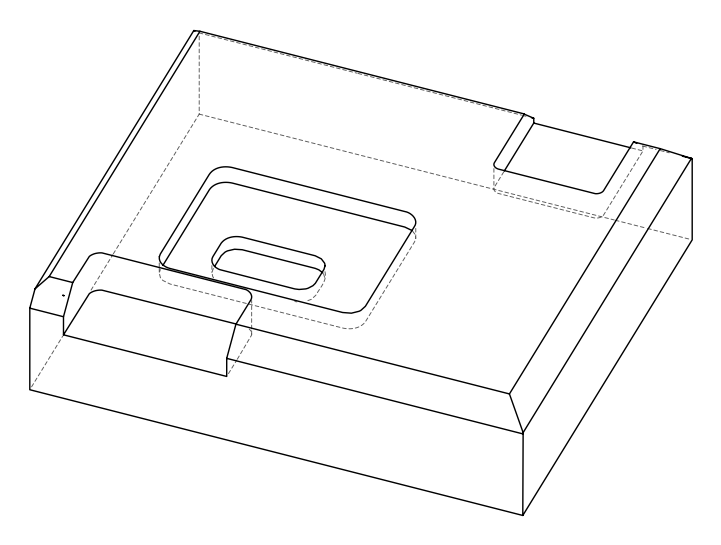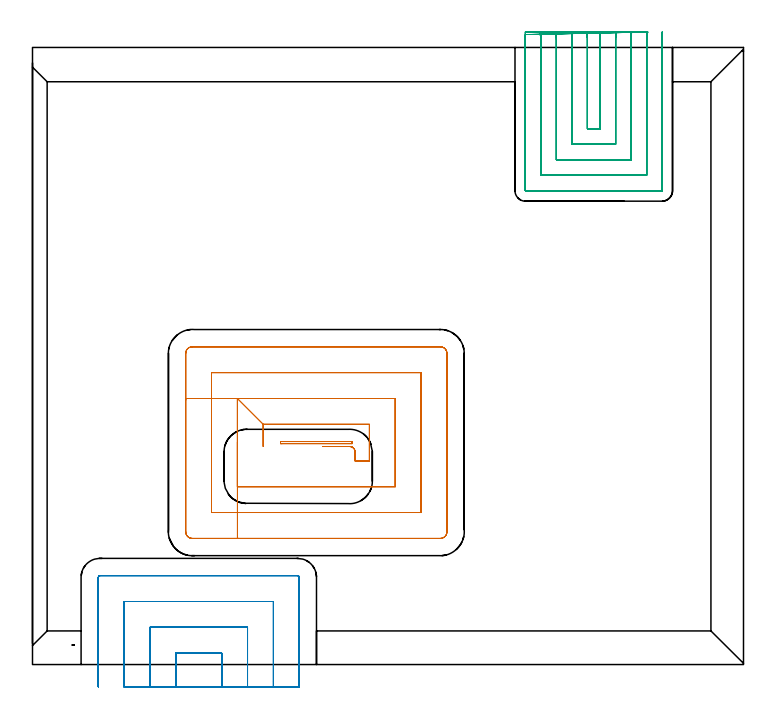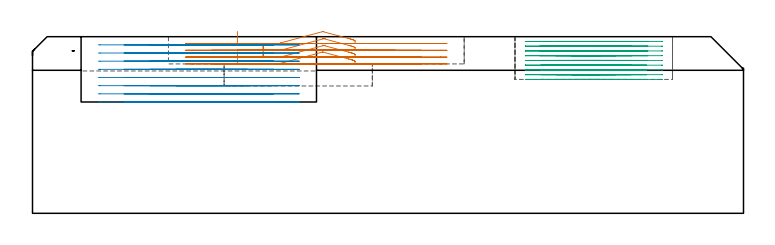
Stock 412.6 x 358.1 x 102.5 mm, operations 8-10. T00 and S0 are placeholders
(PLAN: 10 operations, 2 tool changes, 123.9 min)
(1 AREA_MILL | FG_CHAMFER_SURFACE | UGT0205_001 | 17.99 min | 57002 mm3)
(2 AREA_MILL_1 | FG_CHAMFER_SURFACE_1 | UGT0205_001 | 1.85 min | 6852 mm3)
(3 AREA_MILL_2 | FG_CHAMFER_SURFACE_2 | UGT0205_001 | 19.27 min | 63823 mm3)
(4 AREA_MILL_3 | FG_CHAMFER_SURFACE_3 | UGT0205_001 | 10.62 min | 11720 mm3)
(5 AREA_MILL_4 | FG_CHAMFER_SURFACE_4 | UGT0205_001 | 2.26 min | 7352 mm3)
(6 AREA_MILL_5 | FG_CHAMFER_SURFACE_5 | UGT0205_001 | 13.76 min | 46311 mm3)
(7 MILL_RECTANGULAR_POCKET | POCKET_RECTANGULAR_STRAIGHT | UGT0201_094 | Follow Part, ap 5, ae 75% | 4.12 min | 101817 mm3)
(8 MILL_RECTANGULAR_POCKET_1 | POCKET_RECTANGULAR_STRAIGHT_1 | UGT0201_094 | Follow Part, ap 5, ae 75% | 12.69 min | 296937 mm3)
(9 MILL_SLOT | SLOT_PARTIAL_RECTANGULAR | UGT0201_094 | Follow Part, ap 5, ae 75% | 17.27 min | 313996 mm3)
(10 MILL_SLOT_1 | SLOT_PARTIAL_RECTANGULAR_1 | NXT0201_011 | Follow Part, ap 3, ae 75% | 24.11 min | 198679 mm3)
(TOOL UGT0205_001 | Chamfer Mill 20 x 3 x 45 deg. | D20 FL50 Z2)
(TOOL UGT0201_094 | End mill 20 mm | D20 FL38 Z4)
(TOOL NXT0201_011 | ENDMILL 12mm [2P460-1200-NA 1630] | D12 FL38 Z6)
(OP 8 MILL_RECTANGULAR_POCKET_1)
G17 G21 G94 G90
T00 M6
G54
G17 G0 G90 X168.233 Y126.5 S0 M3
G43 Z112.5 H0
Z105.5
G94 G1 X183.28 Z101.468 F250.
X183.638 Y126.524 Z101.372
X184.562 Y126.467 Z101.124
X184.913 Y126.399 Z101.028
X185.236 Y126.274 Z100.935
X185.538 Y126.149 Z100.848
X185.683 Y126.075 Z100.804
X186.049 Y125.798 Z100.681
X186.306 Y125.583 Z100.591
X186.789 Y124.958 Z100.38
X187.104 Y124.196 Z100.158
X187.208 Y123.4 Z99.943
X187.2 Y118.2 Z98.55
X195.5 F500.
Y139.4
X133.9
Y126.5
G0 X168.638 Y129.4 Z105.5
G1 X143.9 Z98.871 F250.
Y128.2 Z98.55
X185.5 F500.
Y129.4
X143.9
Y128.2
X144.9
G0 X118.9 Y129.138 Z105.5
G1 Y103.2 Z98.55 F250.
X210.5 F500.
Y154.4
X118.9
Y103.2
Y88.2
X225.5
Y169.4
X103.9
Y88.2
X118.9
Y73.2
X236.7
G3 X240.5 Y77. R3.8
G1 Y180.6
G3 X236.7 Y184.4 R3.8
G1 X92.7
G3 X88.9 Y180.6 R3.8
G1 Y77.
G3 X92.7 Y73.2 R3.8
G1 X118.9
X119.9
G0 X168.233 Y126.5 Z101.55
G1 X183.28 Z97.518 F250.
X183.638 Y126.524 Z97.422
X184.562 Y126.467 Z97.174
X184.913 Y126.399 Z97.078
X185.574 Y126.131 Z96.887
X185.683 Y126.075 Z96.854
X186.049 Y125.798 Z96.731
X186.306 Y125.584 Z96.642
X186.789 Y124.958 Z96.43
X187.104 Y124.195 Z96.208
X187.209 Y123.396 Z95.992
X187.2 Y118.2 Z94.6
X195.5 F500.
Y139.4
X133.9
Y126.5
G0 X169.838 Y129.4 Z101.55
G1 X143.9 Z94.6 F250.
Y128.2 F500.
X185.5
Y129.4
X143.9
G0 Z112.5
X133.9 Y139.4
Z97.6
G1 Z94.6 F250.
X118.9 Y154.4 F500.
Y103.2
X210.5
Y154.4
X118.9
X103.9
Y88.2
X225.5
Y169.4
X103.9
Y154.4
X88.9
Y77.
G3 X92.7 Y73.2 R3.8
G1 X236.7
G3 X240.5 Y77. R3.8
G1 Y180.6
G3 X236.7 Y184.4 R3.8
G1 X92.7
G3 X88.9 Y180.6 R3.8
G1 Y154.4
Y153.4
G0 X168.233 Y126.5 Z97.6
G1 X183.28 Z93.568 F250.
X183.638 Y126.524 Z93.472
X184.562 Y126.467 Z93.224
X184.913 Y126.399 Z93.128
X185.23 Y126.276 Z93.037
X185.544 Y126.146 Z92.946
X185.683 Y126.075 Z92.904
X186.049 Y125.798 Z92.781
X186.303 Y125.587 Z92.693
X186.789 Y124.958 Z92.48
X187.104 Y124.195 Z92.258
X187.208 Y123.398 Z92.043
X187.2 Y118.2 Z90.65
X195.5 F500.
Y139.4
X133.9
Y126.5
G0 X169.838 Y129.4 Z97.6
G1 X143.9 Z90.65 F250.
Y128.2 F500.
X185.5
Y129.4
X143.9
G0 Z112.5
X133.9 Y139.4
Z93.65
G1 Z90.65 F250.
X118.9 Y154.4 F500.
Y103.2
X210.5
Y154.4
X118.9
X103.9
Y88.2
X225.5
Y169.4
X103.9
Y154.4
X88.9
Y77.
G3 X92.7 Y73.2 R3.8
G1 X236.7
G3 X240.5 Y77. R3.8
G1 Y180.6
G3 X236.7 Y184.4 R3.8
G1 X92.7
G3 X88.9 Y180.6 R3.8
G1 Y154.4
Y153.4
G0 X168.233 Y126.5 Z93.65
G1 X183.28 Z89.618 F250.
X183.638 Y126.524 Z89.522
X184.562 Y126.467 Z89.274
X184.913 Y126.399 Z89.178
X185.236 Y126.274 Z89.085
X185.538 Y126.149 Z88.998
X185.683 Y126.075 Z88.954
X186.049 Y125.798 Z88.831
X186.303 Y125.587 Z88.743
X186.789 Y124.958 Z88.53
X187.104 Y124.196 Z88.308
X187.208 Y123.398 Z88.093
X187.2 Y118.2 Z86.7
X195.5 F500.
Y139.4
X133.9
Y126.5
G0 X168.638 Y129.4 Z93.65
G1 X143.9 Z87.022 F250.
Y128.2 Z86.7
X185.5 F500.
Y129.4
X143.9
Y128.2
X144.9
G0 X118.9 Y129.138 Z93.65
G1 Y103.2 Z86.7 F250.
X210.5 F500.
Y154.4
X118.9
Y103.2
Y88.2
X225.5
Y169.4
X103.9
Y88.2
X118.9
Y73.2
X236.7
G3 X240.5 Y77. R3.8
G1 Y180.6
G3 X236.7 Y184.4 R3.8
G1 X92.7
G3 X88.9 Y180.6 R3.8
G1 Y77.
G3 X92.7 Y73.2 R3.8
G1 X118.9
X119.9
G0 Z112.5
M5
M2
(OP 9 MILL_SLOT)
G17 G21 G94 G90
T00 M6
G54
G17 G0 G90 X109.8 Y-13. S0 M3
G43 Z112.5 H0
Z97.762
G94 G1 Y-10. F250.
Y6.6 F500.
X83.2
Y-10.
Y-13. F250.
X124.8
Y-10.
Y21.6 F500.
X68.2
Y-10.
Y-13. F250.
X139.8
Y-10.
Y36.6 F500.
X53.2
Y-10.
Y-13. F250.
X154.8
Y-10.
Y50.6 F500.
G3 X153.8 Y51.6 R1.
G1 X39.2
G3 X38.2 Y50.6 R1.
G1 Y-10.
Y-13. F250.
G0 X109.8 Z93.025
G1 Y-10.
Y6.6 F500.
X83.2
Y-10.
Y-13. F250.
X124.8
Y-10.
Y21.6 F500.
X68.2
Y-10.
Y-13. F250.
X139.8
Y-10.
Y36.6 F500.
X53.2
Y-10.
Y-13. F250.
X154.8
Y-10.
Y50.6 F500.
G3 X153.8 Y51.6 R1.
G1 X39.2
G3 X38.2 Y50.6 R1.
G1 Y-10.
Y-13. F250.
G0 X109.8 Z88.287
G1 Y-10.
Y6.6 F500.
X83.2
Y-10.
Y-13. F250.
X124.8
Y-10.
Y21.6 F500.
X68.2
Y-10.
Y-13. F250.
X139.8
Y-10.
Y36.6 F500.
X53.2
Y-10.
Y-13. F250.
X154.8
Y-10.
Y50.6 F500.
G3 X153.8 Y51.6 R1.
G1 X39.2
G3 X38.2 Y50.6 R1.
G1 Y-10.
Y-13. F250.
G0 X109.8 Z83.55
G1 Y-10.
Y6.6 F500.
X83.2
Y-10.
Y-13. F250.
X124.8
Y-10.
Y21.6 F500.
X68.2
Y-10.
Y-13. F250.
X139.8
Y-10.
Y36.6 F500.
X53.2
Y-10.
Y-13. F250.
X154.8
Y-10.
Y50.6 F500.
G3 X153.8 Y51.6 R1.
G1 X39.2
G3 X38.2 Y50.6 R1.
G1 Y-10.
Y-13. F250.
G0 X109.8 Z78.812
G1 Y-10.
Y6.6 F500.
X83.2
Y-10.
Y-13. F250.
X124.8
Y-10.
Y21.6 F500.
X68.2
Y-10.
Y-13. F250.
X139.8
Y-10.
Y36.6 F500.
X53.2
Y-10.
Y-13. F250.
X154.8
Y-10.
Y50.6 F500.
G3 X153.8 Y51.6 R1.
G1 X39.2
G3 X38.2 Y50.6 R1.
G1 Y-10.
Y-13. F250.
G0 X109.8 Z74.075
G1 Y-10.
Y6.6 F500.
X83.2
Y-10.
Y-13. F250.
X124.8
Y-10.
Y21.6 F500.
X68.2
Y-10.
Y-13. F250.
X139.8
Y-10.
Y36.6 F500.
X53.2
Y-10.
Y-13. F250.
X154.8
Y-10.
Y50.6 F500.
G3 X153.8 Y51.6 R1.
G1 X39.2
G3 X38.2 Y50.6 R1.
G1 Y-10.
Y-13. F250.
G0 X109.8 Z69.337
G1 Y-10.
Y6.6 F500.
X83.2
Y-10.
Y-13. F250.
X124.8
Y-10.
Y21.6 F500.
X68.2
Y-10.
Y-13. F250.
X139.8
Y-10.
Y36.6 F500.
X53.2
Y-10.
Y-13. F250.
X154.8
Y-10.
Y50.6 F500.
G3 X153.8 Y51.6 R1.
G1 X39.2
G3 X38.2 Y50.6 R1.
G1 Y-10.
Y-13. F250.
G0 X109.8 Z64.6
G1 Y-10.
Y6.6 F500.
X83.2
Y-10.
Y-13. F250.
X124.8
Y-10.
Y21.6 F500.
X68.2
Y-10.
Y-13. F250.
X139.8
Y-10.
Y36.6 F500.
X53.2
Y-10.
Y-13. F250.
X154.8
Y-10.
Y50.6 F500.
G3 X153.8 Y51.6 R1.
G1 X39.2
G3 X38.2 Y50.6 R1.
G1 Y-10.
Y-13. F250.
G0 Z112.5
M5
M2
(OP 10 MILL_SLOT_1)
G17 G21 G94 G90
T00 M6
G54
G17 G0 G90 X321.84 Y367.097 S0 M3
G43 Z112.5 H1
Z99.744
G94 G1 X321.968 Y364.1 F250.
G2 X322. Y362.572 R36. F500.
G1 Y310.9
X329.4
Y362.572
G2 X329.432 Y364.1 R36.
G1 X329.56 Y367.097 F250.
X312.787 Y367.095
X312.957 Y364.1
G2 X313. Y362.572 R27. F500.
G1 Y301.9
X338.4
Y362.572
G2 X338.443 Y364.1 R27.
G1 X338.613 Y367.095 F250.
X303.68 Y367.089
X303.935 Y364.1
G2 X304. Y362.572 R18. F500.
G1 Y292.9
X347.4
Y362.572
G2 X347.465 Y364.1 R18.
G1 X347.72 Y367.089 F250.
X294.36 Y367.056
X294.869 Y364.1
G2 X295. Y362.572 R9. F500.
G1 Y283.9
X356.4
Y362.572
G2 X356.531 Y364.1 R9.
G1 X357.04 Y367.056 F250.
X286. Y365.572
Y362.572
Y275. F500.
X286.005 Y274.945
X286.045 Y274.905
X286.1 Y274.9
X365.3
X365.355 Y274.905
X365.395 Y274.945
X365.4 Y275.
Y362.572
Y365.572 F250.
G0 X321.84 Y367.097 Z96.989
G1 X321.968 Y364.1
G2 X322. Y362.572 R36. F500.
G1 Y310.9
X329.4
Y362.572
G2 X329.432 Y364.1 R36.
G1 X329.56 Y367.097 F250.
X312.787 Y367.095
X312.957 Y364.1
G2 X313. Y362.572 R27. F500.
G1 Y301.9
X338.4
Y362.572
G2 X338.443 Y364.1 R27.
G1 X338.613 Y367.095 F250.
X303.68 Y367.089
X303.935 Y364.1
G2 X304. Y362.572 R18. F500.
G1 Y292.9
X347.4
Y362.572
G2 X347.465 Y364.1 R18.
G1 X347.72 Y367.089 F250.
X294.36 Y367.056
X294.869 Y364.1
G2 X295. Y362.572 R9. F500.
G1 Y283.9
X356.4
Y362.572
G2 X356.531 Y364.1 R9.
G1 X357.04 Y367.056 F250.
X286. Y365.572
Y362.572
Y275. F500.
X286.005 Y274.945
X286.045 Y274.905
X286.1 Y274.9
X365.3
X365.355 Y274.905
X365.395 Y274.945
X365.4 Y275.
Y362.572
Y365.572 F250.
G0 X321.84 Y367.097 Z94.233
G1 X321.968 Y364.1
G2 X322. Y362.572 R36. F500.
G1 Y310.9
X329.4
Y362.572
G2 X329.432 Y364.1 R36.
G1 X329.56 Y367.097 F250.
X312.787 Y367.095
X312.957 Y364.1
G2 X313. Y362.572 R27. F500.
G1 Y301.9
X338.4
Y362.572
G2 X338.443 Y364.1 R27.
G1 X338.613 Y367.095 F250.
X303.68 Y367.089
X303.935 Y364.1
G2 X304. Y362.572 R18. F500.
G1 Y292.9
X347.4
Y362.572
G2 X347.465 Y364.1 R18.
G1 X347.72 Y367.089 F250.
X294.36 Y367.056
X294.869 Y364.1
G2 X295. Y362.572 R9. F500.
G1 Y283.9
X356.4
Y362.572
G2 X356.531 Y364.1 R9.
G1 X357.04 Y367.056 F250.
X286. Y365.572
Y362.572
Y275. F500.
X286.005 Y274.945
X286.045 Y274.905
X286.1 Y274.9
X365.3
X365.355 Y274.905
X365.395 Y274.945
X365.4 Y275.
Y362.572
Y365.572 F250.
G0 X321.847 Y367.097 Z91.478
G1 X321.97 Y364.1
G2 X322. Y362.623 R36. F500.
G1 Y310.9
X329.4
Y362.624
G2 X329.43 Y364.1 R36.
G1 X329.553 Y367.097 F250.
X312.795 Y367.096
X312.96 Y364.1
G2 X313. Y362.623 R27. F500.
G1 Y301.9
X338.4
Y362.624
G2 X338.44 Y364.1 R27.
G1 X338.604 Y367.096 F250.
X303.693 Y367.09
X303.939 Y364.1
G2 X304. Y362.623 R18. F500.
G1 Y292.9
X347.4
Y362.624
G2 X347.461 Y364.1 R18.
G1 X347.707 Y367.09 F250.
X294.385 Y367.059
X294.878 Y364.1
G2 X295. Y362.623 R9. F500.
G1 Y283.9
X356.4
Y362.624
G2 X356.522 Y364.1 R9.
G1 X357.014 Y367.059 F250.
X286. Y365.623
Y362.623
Y275. F500.
X286.005 Y274.945
X286.045 Y274.905
X286.1 Y274.9
X365.3
X365.355 Y274.905
X365.395 Y274.945
X365.4 Y275.
Y362.624
Y365.624 F250.
G0 X321.984 Y367.1 Z88.722
G1 X322. Y364.1
Y363.919 F500.
Y310.9
X329.4
Y363.911
Y364.1
X329.416 Y367.1 F250.
X312.979
X312.999 Y364.1
X313. Y363.919 F500.
Y301.9
X338.4
Y363.911
X338.401 Y364.1
X338.422 Y367.1 F250.
X303.969
X303.999 Y364.1
X304. Y363.919 F500.
Y292.9
X347.4
Y363.911
X347.401 Y364.1
X347.432 Y367.1 F250.
X294.938 Y367.099
X294.998 Y364.1
X295. Y363.919 F500.
Y283.9
X356.4
Y363.911
X356.402 Y364.1
X356.465 Y367.099 F250.
X286. Y366.919
Y363.919
Y275. F500.
X286.005 Y274.945
X286.045 Y274.905
X286.1 Y274.9
X365.3
X365.355 Y274.905
X365.395 Y274.945
X365.4 Y275.
Y363.911
Y366.911 F250.
G0 X322. Y367.1 Z85.967
G1 Y364.1
Y310.9 F500.
X329.4
Y364.1
Y367.1 F250.
X313.
Y364.1
Y301.9 F500.
X338.4
Y364.1
Y367.1 F250.
X304.
Y364.1
Y292.9 F500.
X347.4
Y364.1
Y367.1 F250.
X295.
Y364.1
Y283.9 F500.
X356.4
Y364.1
Y367.1 F250.
X286.
Y364.1
Y275. F500.
X286.005 Y274.945
X286.045 Y274.905
X286.1 Y274.9
X365.3
X365.355 Y274.905
X365.395 Y274.945
X365.4 Y275.
Y364.1
Y367.1 F250.
G0 X322. Z83.211
G1 Y364.1
Y310.9 F500.
X329.4
Y364.1
Y367.1 F250.
X313.
Y364.1
Y301.9 F500.
X338.4
Y364.1
Y367.1 F250.
X304.
Y364.1
Y292.9 F500.
X347.4
Y364.1
Y367.1 F250.
X295.
Y364.1
Y283.9 F500.
X356.4
Y364.1
Y367.1 F250.
X286.
Y364.1
Y275. F500.
X286.005 Y274.945
X286.045 Y274.905
X286.1 Y274.9
X365.3
X365.355 Y274.905
X365.395 Y274.945
X365.4 Y275.
Y364.1
Y367.1 F250.
G0 X322. Z80.456
G1 Y364.1
Y310.9 F500.
X329.4
Y364.1
Y367.1 F250.
X313.
Y364.1
Y301.9 F500.
X338.4
Y364.1
Y367.1 F250.
X304.
Y364.1
Y292.9 F500.
X347.4
Y364.1
Y367.1 F250.
X295.
Y364.1
Y283.9 F500.
X356.4
Y364.1
Y367.1 F250.
X286.
Y364.1
Y275. F500.
X286.005 Y274.945
X286.045 Y274.905
X286.1 Y274.9
X365.3
X365.355 Y274.905
X365.395 Y274.945
X365.4 Y275.
Y364.1
Y367.1 F250.
G0 X322. Z77.7
G1 Y364.1
Y310.9 F500.
X329.4
Y364.1
Y367.1 F250.
X313.
Y364.1
Y301.9 F500.
X338.4
Y364.1
Y367.1 F250.
X304.
Y364.1
Y292.9 F500.
X347.4
Y364.1
Y367.1 F250.
X295.
Y364.1
Y283.9 F500.
X356.4
Y364.1
Y367.1 F250.
X286.
Y364.1
Y275. F500.
X286.005 Y274.945
X286.045 Y274.905
X286.1 Y274.9
X365.3
X365.355 Y274.905
X365.395 Y274.945
X365.4 Y275.
Y364.1
Y367.1 F250.
G0 Z112.5
M5
M2
